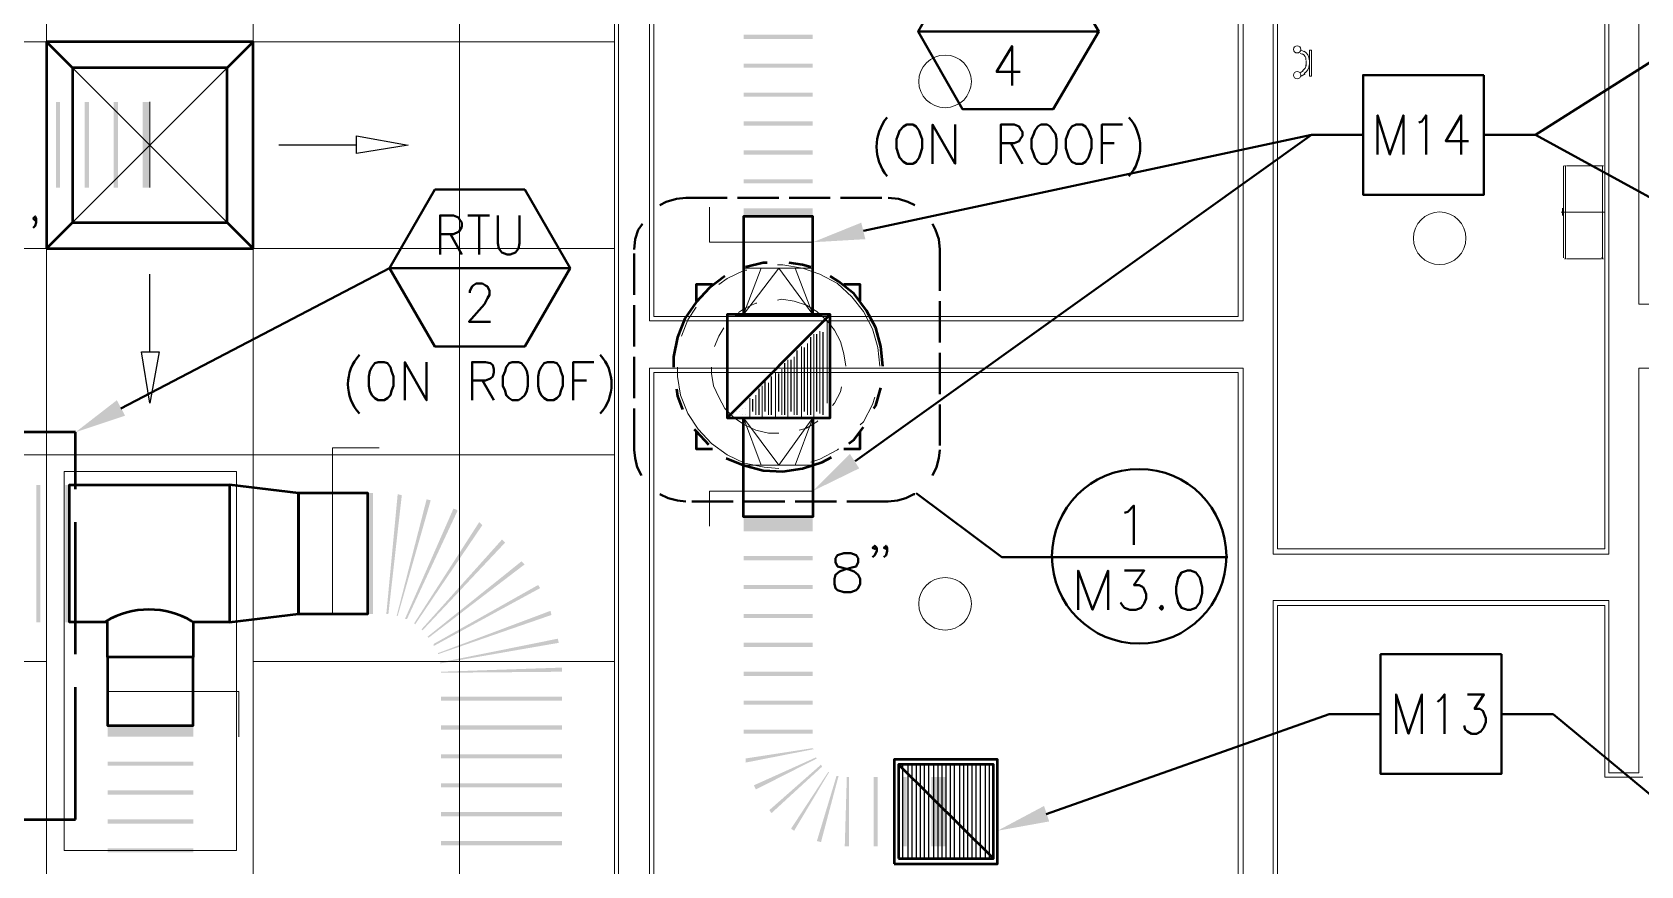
# Model space of a CAD drawing. Header units: inches. Extents: x 5 to 516, y -193 to 129.
# Drawn here: x 399.59 to 415.17, y -119.93 to -111.85 of the extents above; entities that cross this region are included whole.
import ezdxf

# ---------------------------------------------------------------- set-up
doc = ezdxf.new("R2010")
doc.units = ezdxf.units.IN
doc.header["$MEASUREMENT"] = 0
doc.linetypes.add('PDF_IMPORT', pattern=[1, 0.8, -0.2])
doc.layers.add('PDF10_Geometry', color=7, linetype='Continuous')
doc.layers.add('PDF10_Solid Fills', color=7, linetype='Continuous')

msp = doc.modelspace()

# ---------------------------------------------------------------- hatches: boundary and pattern name
at = {"layer": 'PDF10_Solid Fills', "transparency": 33554559}
for points in [[(406.4776015, -111.9180346), (407.1475743, -111.9180346), (407.1475743, -111.8780362), (406.4776015, -111.8780362)], [(406.4776015, -112.1980232), (407.1475743, -112.1980232), (407.1475743, -112.1580248), (406.4776015, -112.1580248)], [(406.4776015, -112.4780118), (407.1475743, -112.4780118), (407.1475743, -112.4380135), (406.4776015, -112.4380135)], [(399.817872, -112.5280132), (399.817872, -113.3579795), (399.8578704, -113.3579795), (399.8578704, -112.5280132)], [(400.0978606, -112.5280132), (400.0978606, -113.3579795), (400.137859, -113.3579795), (400.137859, -112.5280132)], [(400.3778493, -112.5280132), (400.3778493, -113.3579795), (400.4178476, -113.3579795), (400.4178476, -112.5280132)], [(400.6578379, -112.5280132), (400.6578379, -113.3579795), (400.727835, -113.3579795), (400.727835, -112.5280132)], [(406.4776015, -112.7580005), (407.1475743, -112.7580005), (407.1475743, -112.7180021), (406.4776015, -112.7180021)], [(406.4776015, -113.0379891), (407.1475743, -113.0379891), (407.1475743, -112.9979907), (406.4776015, -112.9979907)], [(406.4776015, -113.3179777), (407.1475743, -113.3179777), (407.1475743, -113.2779793), (406.4776015, -113.2779793)], [(406.4776015, -113.6379715), (407.1475743, -113.6379715), (407.1475743, -113.5579748), (406.4776015, -113.5579748)], [(399.6278763, -116.2378659), (399.6278763, -117.5678119), (399.6678747, -117.5678119), (399.6678747, -116.2378659)], [(399.907865, -116.2378659), (399.907865, -117.5678119), (399.9478633, -117.5678119), (399.9478633, -116.2378659)], [(402.8377494, -116.3178627), (402.8377494, -117.4878152), (402.8877473, -117.4878152), (402.8877473, -116.3178627)], [(403.1277342, -116.3278589), (403.0177387, -117.4878118), (403.0377378, -117.4878118), (403.1677326, -116.3378585)], [(403.4077228, -116.3778534), (403.1177346, -117.5078076), (403.1277342, -117.5078076), (403.4477212, -116.387853)], [(403.6677123, -116.4678532), (403.1977313, -117.5378097), (403.2177305, -117.5378097), (403.7077106, -116.4878524), (403.697711, -116.4778528)], [(403.9177055, -116.5978513), (403.2877311, -117.5778115), (403.2977307, -117.5878111), (403.9477043, -116.6278501)], [(406.4776015, -116.6878443), (407.1475743, -116.6878443), (407.1475743, -116.5478499), (406.4776015, -116.5478499)], [(404.1376966, -116.767841), (403.3577282, -117.6378057), (403.3677278, -117.6478053), (404.1676953, -116.7978398)], [(404.3276855, -116.9778291), (403.4177224, -117.7077994), (403.427722, -117.717799), (404.3576842, -117.0078279)], [(406.4776015, -116.9678329), (407.1475743, -116.9678329), (407.1475743, -116.9278345), (406.4776015, -116.9278345)], [(404.487679, -117.2078231), (403.47772, -117.7778), (403.47772, -117.7977992), (404.5076781, -117.2378219)], [(406.4776015, -117.2478215), (407.1475743, -117.2478215), (407.1475743, -117.2078231), (406.4776015, -117.2078231)], [(404.6076741, -117.4578096), (403.5177184, -117.8677929), (403.5177184, -117.8777925), (404.6176737, -117.497808)], [(406.4776015, -117.5278101), (407.1475743, -117.5278101), (407.1475743, -117.4878118), (406.4776015, -117.4878118)], [(404.6776746, -117.727802), (403.5377209, -117.9577927), (403.5377209, -117.9677923), (404.6876742, -117.7678004)], [(406.4776015, -117.8077988), (407.1475743, -117.8077988), (407.1475743, -117.7678004), (406.4776015, -117.7678004)], [(404.717673, -118.0077906), (403.5477205, -118.047789), (403.5477205, -118.0577886), (404.717673, -118.047789)], [(406.4776015, -118.0877874), (407.1475743, -118.0877874), (407.1475743, -118.047789), (406.4776015, -118.047789)], [(404.717673, -118.2877793), (403.5477205, -118.2877793), (403.5477205, -118.3277776), (404.717673, -118.3277776)], [(406.4776015, -118.367776), (407.1475743, -118.367776), (407.1475743, -118.3277776), (406.4776015, -118.3277776)], [(400.3178517, -118.6777668), (401.147818, -118.6777668), (401.147818, -118.5677713), (400.3178517, -118.5677713)], [(404.717673, -118.5677679), (403.5477205, -118.5677679), (403.5477205, -118.6077663), (404.717673, -118.6077663)], [(406.4776015, -118.6477647), (407.1475743, -118.6477647), (407.1475743, -118.6077663), (406.4776015, -118.6077663)], [(404.717673, -118.8477565), (403.5477205, -118.8477565), (403.5477205, -118.8877549), (404.717673, -118.8877549)], [(406.4976007, -118.9277533), (407.1575739, -118.7977586), (407.1475743, -118.787759), (406.4976007, -118.8877549)], [(400.3178517, -118.9577555), (401.147818, -118.9577555), (401.147818, -118.9177571), (400.3178517, -118.9177571)], [(406.5975967, -119.1877427), (407.1875727, -118.8877549), (407.1775731, -118.8777553), (406.5775975, -119.1477443)], [(406.7475872, -119.41773), (407.2375673, -118.9677483), (407.2275677, -118.9477491), (406.727588, -119.3877312)], [(406.9675782, -119.5877265), (407.3075644, -119.0177496), (407.2975648, -119.0177496), (406.9375795, -119.5677273)], [(404.717673, -119.1277452), (403.5477205, -119.1277452), (403.5477205, -119.1677435), (404.717673, -119.1677435)], [(407.2275677, -119.6977186), (407.3975608, -119.0577446), (407.3775616, -119.0577446), (407.1875693, -119.687719)], [(407.4975601, -119.737717), (407.4975601, -119.0677442), (407.4775609, -119.0677442), (407.4575617, -119.737717)], [(407.7775487, -119.737717), (407.7775487, -119.0677442), (407.7375504, -119.0677442), (407.7375504, -119.737717)], [(408.0575374, -119.737717), (408.0575374, -119.0677442), (408.017539, -119.0677442), (408.017539, -119.737717)], [(408.4375219, -119.737717), (408.4375219, -119.0677442), (408.2975276, -119.0677442), (408.2975276, -119.737717)], [(400.3178517, -119.2377441), (401.147818, -119.2377441), (401.147818, -119.1977457), (400.3178517, -119.1977457)], [(400.3178517, -119.5177327), (401.147818, -119.5177327), (401.147818, -119.4777343), (400.3178517, -119.4777343)], [(404.717673, -119.4077338), (403.5477205, -119.4077338), (403.5477205, -119.4477322), (404.717673, -119.4477322)], [(400.3178517, -119.7977213), (401.147818, -119.7977213), (401.147818, -119.757723), (400.3178517, -119.757723)], [(404.717673, -119.6877224), (403.5477205, -119.6877224), (403.5477205, -119.7277208), (404.717673, -119.7277208)]]:
    msp.add_hatch(color=256, dxfattribs=at).paths.add_polyline_path(points)

# ---------------------------------------------------------------- linework, layer by layer
at = {"layer": 'PDF10_Geometry', "color": 251, "lineweight": 13, "true_color": 0x4d4d4d}
for points in [[(399.7278723, -131.0272619), (399.7278723, -106.0682755)], [(401.727791, -131.0272619), (401.727791, -106.0682755)], [(403.7277098, -131.0272619), (403.7277098, -106.0682755)], [(386.5184053, -111.9480367), (405.2276455, -111.9480367)], [(386.5184053, -113.9479555), (405.2276455, -113.9479555)], [(386.5184053, -115.9478743), (405.2276455, -115.9478743)], [(393.7281159, -117.9477931), (399.7278723, -117.9477931)], [(401.727791, -117.9477931), (405.2276489, -117.9477931)]]:
    msp.add_lwpolyline(points, dxfattribs=at)
at = {"layer": 'PDF10_Geometry', "lineweight": 13}
for points in [[(405.2276489, -124.0275462), (405.2276489, -106.0682755)], [(422.6869399, -106.0682755), (411.6473882, -106.0682755), (411.6473882, -106.3982621), (411.2674036, -106.3982621), (411.2674036, -106.0682755), (405.6076335, -106.0682755), (405.6076335, -114.6079287), (411.2674036, -114.6079287), (411.2674036, -109.4081399), (411.6473882, -109.4081399), (411.6473882, -110.488096), (411.9773748, -110.488096), (411.9773748, -110.858081), (411.6473882, -110.858081), (411.6473882, -116.8578373), (414.8172595, -116.8578373), (414.8172595, -110.858081), (414.4772733, -110.858081), (414.4772733, -110.488096), (415.1872444, -110.488096)], [(411.8673793, -112.0580289), (411.897378, -112.0680285)], [(411.8773822, -112.0280335), (411.9173806, -112.0480327)], [(411.9273768, -112.178024), (411.9273768, -112.128026)], [(411.9773782, -112.0280335), (411.9773782, -112.2780233)], [(411.8673793, -112.2480246), (411.897378, -112.2280254)], [(411.8773822, -112.2780199), (411.9173806, -112.2580208)], [(414.4172791, -113.147988), (414.4172791, -114.0379519)], [(414.4272753, -113.147988), (414.4272753, -113.147988)], [(414.4272753, -114.0479515), (414.4372749, -114.0479515), (414.4372749, -113.147988), (414.4272753, -113.147988)], [(414.4372783, -113.147988), (414.4372783, -113.147988)], [(414.4372783, -113.147988), (414.4372783, -113.147988)], [(414.4472745, -113.147988), (414.4472745, -113.147988)], [(414.7872607, -113.147988), (414.4472745, -113.147988)], [(414.7872607, -113.147988), (414.7872607, -113.147988)], [(414.7872607, -113.147988), (414.7872607, -113.147988)], [(414.7972637, -114.0479515), (414.7972637, -113.147988), (414.7872641, -113.147988)], [(414.8072599, -113.147988), (414.7972603, -113.147988)], [(414.8072599, -113.147988), (414.8072599, -113.147988)], [(414.8172628, -114.0379553), (414.8172628, -113.1479914)], [(407.1475709, -113.887958), (406.1476115, -113.887958), (406.1476115, -113.5479718)], [(414.4072761, -113.567971), (414.4072761, -113.5579714)], [(414.4072761, -113.567971), (414.4072761, -113.6179689), (414.4072761, -113.567971)], [(414.4172791, -113.5579748), (414.4172791, -113.5579748)], [(414.4172791, -113.567971), (414.4172791, -113.567971)], [(414.8172628, -113.5979731), (414.3972799, -113.5979731)], [(414.4072761, -113.6179655), (414.4072761, -113.6179655)], [(414.4072761, -113.6179655), (414.4072761, -113.6179655)], [(414.4072761, -113.6179655), (414.4072761, -113.6279651)], [(414.4172791, -113.6279685), (414.4172791, -113.6279685)], [(414.4172791, -113.6279685), (414.4172791, -113.6279685)], [(414.4272753, -114.0379553), (414.4272753, -114.0379553)], [(414.4372783, -114.0379553), (414.4372783, -114.0379553)], [(414.7972637, -114.0379553), (414.7872641, -114.0379553)], [(414.8072599, -114.0379553), (414.8072599, -114.0379553)], [(406.5075969, -114.1579504), (406.4875977, -114.1579504), (406.3176046, -114.2379471), (406.2376079, -114.2979447)], [(406.6475912, -114.1379444), (406.4775981, -114.5879261), (406.8175843, -114.1379444), (407.1475709, -114.5879261), (406.9775778, -114.1379444)], [(407.1475709, -114.1379444), (406.4775981, -114.1379444)], [(407.7975479, -115.0879092), (407.7775487, -114.9079165), (407.7275508, -114.7279238), (407.6375544, -114.5579307), (407.5275589, -114.4179364), (407.3875646, -114.2879417), (407.2175715, -114.1979454), (407.0475784, -114.1379478), (406.8575861, -114.107949), (406.8075881, -114.107949)], [(414.4372783, -114.0479515), (414.4372783, -114.0479515)], [(414.4472745, -114.0479515), (414.4472745, -114.0479515)], [(414.7872607, -114.0479515), (414.4472745, -114.0479515)], [(414.7872607, -114.0479515), (414.7872607, -114.0479515)], [(414.7872607, -114.0479515), (414.7872607, -114.0479515)], [(414.8072599, -114.0479515), (414.7972603, -114.0479515)], [(406.6075929, -114.4779374), (406.5975933, -114.4779374), (406.4875977, -114.5279354), (406.4276002, -114.5679337)], [(407.4675579, -115.0879092), (407.4475588, -114.9679141), (407.41756, -114.847919), (407.3575624, -114.7379234), (407.2875653, -114.6479271), (407.1875693, -114.5579307), (407.0875734, -114.4979332), (406.9675782, -114.4579348), (406.8475831, -114.4379356), (406.8075847, -114.4479352)], [(406.0176202, -114.5179358), (405.9376235, -114.6379309), (405.8776259, -114.7979244)], [(406.2876059, -114.7179276), (406.2376079, -114.7979244), (406.1976095, -114.8979203)], [(405.8376275, -115.0979054), (405.8376275, -115.1879018), (405.8676263, -115.3678945), (405.9376235, -115.5478872), (406.0376194, -115.6978811), (406.1676141, -115.8378754), (406.317608, -115.9478709), (406.4876011, -116.0278677), (406.6775934, -116.067866), (406.8175877, -116.0778656)], [(406.1676107, -115.0979054), (406.1676107, -115.157903), (406.1876099, -115.2778981), (406.2376079, -115.3878937), (406.2976055, -115.4978892), (406.3876018, -115.5878855), (406.4875977, -115.6578827), (406.5975933, -115.7078807), (406.7175884, -115.7378794), (406.8175843, -115.7378794)], [(415.1872444, -119.0677476), (414.8172595, -119.0677476), (414.8172595, -117.407815), (411.6473882, -117.407815), (411.6473882, -120.3076972), (411.2674036, -120.3076972), (411.2674036, -115.1479068), (405.6076335, -115.1479068), (405.6076335, -123.6575612), (411.2674036, -123.6575612), (411.2674036, -123.3275746), (411.6473882, -123.3275746), (411.6473882, -123.6575612), (422.6869399, -123.6575612)], [(407.3375666, -115.4678938), (407.3575658, -115.4478946), (407.4175634, -115.3378991), (407.427563, -115.2879011)], [(407.6075523, -115.6578827), (407.637551, -115.6278839), (407.7275474, -115.4578908), (407.7475466, -115.3878937)], [(406.407601, -115.5278914), (406.407601, -115.5278914)], [(406.407601, -115.5878889), (406.407601, -115.5878889)], [(406.4675986, -115.4978892), (406.4675986, -115.4978892)], [(406.4675986, -115.5578935), (406.4675986, -115.5578935)], [(406.6475912, -116.0478702), (406.4775981, -115.5878889), (406.8175843, -116.0478702), (407.1475709, -115.5878889), (406.9775778, -116.0478702)], [(407.0175796, -115.707884), (407.0875768, -115.6878849), (407.1875727, -115.6278873), (407.1975723, -115.6178877)], [(402.4977632, -117.4878118), (402.4977632, -115.8778771), (402.9477449, -115.8778771)], [(407.1275718, -116.0178681), (407.2175681, -115.9878693), (407.3875612, -115.8978729), (407.3975608, -115.8878733)], [(407.1475709, -116.0478702), (406.4775981, -116.0478702)], [(407.1475709, -116.2978567), (406.1476115, -116.2978567), (406.1476115, -116.6378429)], [(400.3178517, -118.2377847), (401.5878001, -118.2377847), (401.5878001, -118.6777668)]]:
    msp.add_lwpolyline(points, dxfattribs=at)
at = {"layer": 'PDF10_Geometry', "lineweight": 0}
for points in [[(422.7269382, -123.9875478), (405.2676473, -123.9875478), (405.2676473, -106.0282772)], [(405.5676351, -106.0282772), (405.5676351, -114.6479271), (411.3174016, -114.6479271), (411.3174016, -109.4081399), (411.6073898, -109.4081399), (411.6073898, -110.5280944), (412.1373683, -110.5280944), (412.1373683, -110.8180826), (411.6073898, -110.8180826), (411.6073898, -116.9078353), (414.8572578, -116.9078353), (414.8572578, -110.8180826), (414.4772733, -110.8180826), (414.4772733, -110.5280944), (415.1472461, -110.5280944), (415.1472461, -114.4879336), (418.3971141, -114.4879336)], [(400.7278317, -112.5280132), (400.7278317, -113.3579795)], [(418.3971141, -115.1079084), (415.1472461, -115.1079084), (415.1472461, -119.0277492), (414.8572578, -119.0277492), (414.8572578, -117.357817), (411.6073898, -117.357817), (411.6073898, -120.3076972), (411.3174016, -120.3076972), (411.3174016, -115.1079084), (405.5676351, -115.1079084), (405.5676351, -123.6975596), (411.3174016, -123.6975596), (411.3174016, -123.3275746), (411.6073898, -123.3275746), (411.6073898, -123.6975596), (422.7269382, -123.6975596)], [(399.9478633, -116.2378659), (399.9478633, -117.5678119)], [(400.3178517, -118.5677679), (401.147818, -118.5677679)]]:
    msp.add_lwpolyline(points, dxfattribs=at)
at = {"layer": 'PDF10_Geometry', "lineweight": 40}
for points in [[(408.1675295, -111.8480408), (409.9174584, -111.8480408), (409.4774763, -111.0880717), (408.5975121, -111.0880717), (408.1675295, -111.8480408), (408.5975121, -112.5980103), (409.4774763, -112.5980103), (409.9174584, -111.8480408)], [(416.2572044, -111.5080546), (414.1472901, -112.8480002), (413.6473104, -112.8480002)], [(409.077496, -112.3680197), (409.077496, -111.9880351), (408.927502, -112.238025), (409.1574927, -112.238025)], [(408.3075238, -113.1279888), (408.3075238, -112.7480043), (408.5275149, -113.1279888), (408.5275149, -112.7480043)], [(408.967497, -113.1279888), (408.967497, -112.7480043), (409.0974917, -112.7480043), (409.1474897, -112.7680034), (409.1574893, -112.7880026), (409.1774885, -112.8180014), (409.1774885, -112.8579998), (409.1574893, -112.8879986), (409.1474897, -112.9079978), (409.0974917, -112.9279969), (408.967497, -112.9279969)], [(409.9474572, -113.1279888), (409.9474572, -112.7480043), (410.1474491, -112.7480043)], [(412.6173522, -113.0379891), (412.6173522, -112.6580045), (412.7373473, -113.0379891), (412.867342, -112.6580045), (412.867342, -113.0379891)], [(413.0173359, -112.7280051), (413.0473347, -112.7180055), (413.0873331, -112.6580079), (413.0873331, -113.0379925)], [(413.4273159, -113.0379891), (413.4273159, -112.6580045), (413.277322, -112.9079944), (413.4973131, -112.9079944)], [(407.5575577, -116.0078719), (411.9773782, -112.8480002), (412.4773579, -112.8480002)], [(407.6375544, -113.777959), (411.9773782, -112.8479968), (412.4773579, -112.8479968)], [(409.067493, -112.9279969), (409.1774885, -113.1279888)], [(409.9474572, -112.9279969), (410.0674524, -112.9279969)], [(416.2472014, -113.9979569), (414.1472867, -112.8480036), (413.647307, -112.8480036)], [(400.447843, -115.4978892), (403.0477374, -114.1379444), (404.7976664, -114.1379444), (404.3576842, -113.3779753), (403.4877196, -113.3779753), (403.0477374, -114.1379444), (403.4877196, -114.8979136), (404.3576842, -114.8979136), (404.7976664, -114.1379444)], [(405.9176243, -113.457972), (405.8276279, -113.4679716), (405.727632, -113.4979704), (405.6676344, -113.5279692)], [(408.1375341, -113.5279726), (408.067537, -113.4979738), (407.9775406, -113.467975), (407.8775447, -113.4579754)], [(399.6278763, -113.6579639), (399.6178767, -113.6779631), (399.5978775, -113.6579639), (399.6178767, -113.6379647), (399.6278763, -113.6579639), (399.6278763, -113.6979623), (399.6178767, -113.7279611), (399.5978775, -113.7479603)], [(403.5377209, -114.0079531), (403.5377209, -113.6279685), (403.6677157, -113.6279685), (403.7177136, -113.6479677), (403.7277132, -113.6679669), (403.7477124, -113.6979657), (403.7477124, -113.7379641), (403.7277132, -113.7779624), (403.7177136, -113.787962), (403.6677157, -113.8079612), (403.5377209, -113.8079612)], [(403.8077066, -113.6279685), (404.017698, -113.6279685)], [(403.9177055, -113.6279685), (403.9177055, -114.0079531)], [(404.0976982, -113.6279685), (404.0976982, -113.8979576), (404.1076978, -113.9479555), (404.1376966, -113.9879539), (404.1876945, -114.0079531), (404.2176933, -114.0079531), (404.2676913, -113.9879539), (404.2976901, -113.9479555), (404.3076897, -113.8979576), (404.3076897, -113.6279685)], [(405.4976413, -113.7079653), (405.457643, -113.7679628), (405.4276442, -113.8579592), (405.4176446, -113.9579551)], [(408.3775244, -113.9579585), (408.3675248, -113.8579626), (408.337526, -113.7679662), (408.3075272, -113.7079687)], [(403.6377169, -113.8079612), (403.7477124, -114.0079531)], [(403.8277058, -114.3779347), (403.8277058, -114.3579355), (403.847705, -114.3179371), (403.8577045, -114.3079375), (403.8877033, -114.2879383), (403.9477009, -114.2879383), (403.9776997, -114.3079375), (403.9976989, -114.3179371), (404.017698, -114.3579355), (404.017698, -114.3979339), (403.9976989, -114.4279326), (403.9677001, -114.4879302), (403.8177062, -114.6579233), (404.0276976, -114.6579233)], [(403.1977347, -115.4178924), (403.1977347, -115.0479075), (403.4077262, -115.4178924), (403.4077262, -115.0479075)], [(403.847705, -115.4178924), (403.847705, -115.0479075), (403.9776997, -115.0479075), (404.0276976, -115.0579071), (404.0476968, -115.0779062), (404.0576964, -115.1179046), (404.0576964, -115.1479034), (404.0476968, -115.1879018), (404.0276976, -115.207901), (403.9776997, -115.2279002), (403.847705, -115.2279002)], [(404.8276652, -115.4178924), (404.8276652, -115.0479075), (405.027657, -115.0479075)], [(403.9477009, -115.2279035), (404.0576964, -115.4178958)], [(404.8276652, -115.2279035), (404.9576599, -115.2279035)], [(405.4176446, -115.8978729), (405.4276442, -115.9778697), (405.4476434, -116.067866), (405.4876417, -116.1478628)], [(408.3075238, -116.1478662), (408.3475222, -116.0678694), (408.3675214, -115.9778731), (408.377521, -115.8978763)], [(405.667631, -116.3278589), (405.7476278, -116.3678572), (405.8376241, -116.3878564), (405.9176209, -116.397856)], [(407.8775447, -116.3978594), (407.967541, -116.3878598), (408.0475378, -116.3678606), (408.1275345, -116.3278623), (408.1375341, -116.3278623)], [(411.1674111, -116.9378307), (409.4774797, -116.9378307), (408.9775, -116.9378307), (408.1475337, -116.3178559)], [(410.1674483, -116.5078516), (410.1974471, -116.497852), (410.2574446, -116.4378544), (410.2574446, -116.817839)], [(407.7675458, -116.8478378), (407.7475466, -116.8578373), (407.7275474, -116.8478378), (407.7475466, -116.8278386), (407.7675458, -116.8478378), (407.7675458, -116.8778365), (407.7475466, -116.9178349), (407.7275474, -116.9378341)], [(407.8675417, -116.8478378), (407.8575421, -116.8578373), (407.8375429, -116.8478378), (407.8575421, -116.8278386), (407.8675417, -116.8478378), (407.8675417, -116.8778365), (407.8575421, -116.9178349), (407.8375429, -116.9378341)], [(409.71747, -117.4478134), (409.71747, -117.0678288), (409.8574643, -117.4478134), (410.0074582, -117.0678288), (410.0074582, -117.4478134)], [(410.1674483, -117.0678288), (410.3574406, -117.0678288), (410.2574446, -117.2078231), (410.3074426, -117.2078231), (410.347441, -117.2278223), (410.3574406, -117.2478215), (410.3774398, -117.2978195), (410.3774398, -117.3378179), (410.3574406, -117.3878158), (410.3274418, -117.4278142), (410.2774438, -117.4478134), (410.2174463, -117.4478134), (410.1674483, -117.4278142), (410.1474491, -117.407815), (410.1274499, -117.3778162)], [(412.7973449, -118.6477647), (412.7973449, -118.2677801), (412.91734, -118.6477647), (413.0473347, -118.2677801), (413.0473347, -118.6477647)], [(413.1973286, -118.3377739), (413.2273274, -118.3177747), (413.2673258, -118.2677767), (413.2673258, -118.6477613)], [(413.4873135, -118.2677801), (413.647307, -118.2677801), (413.5573106, -118.4077744), (413.6073086, -118.4077744), (413.6373074, -118.4277736), (413.647307, -118.4477728), (413.6673062, -118.4977707), (413.6673062, -118.5377691), (413.647307, -118.5877671), (413.6173082, -118.6277655), (413.5773098, -118.6477647), (413.5273118, -118.6477647), (413.4873135, -118.6277655), (413.4673143, -118.6077663), (413.4573147, -118.5677679)], [(409.4074792, -119.427733), (412.1473679, -118.4577724), (412.6473476, -118.4577724)], [(416.4071949, -120.1877021), (414.3172798, -118.4577724), (413.8173001, -118.4577724)]]:
    msp.add_lwpolyline(points, dxfattribs=at)
at = {"layer": 'PDF10_Geometry', "lineweight": 50}
for points in [[(399.7278723, -113.9479555), (401.727791, -113.9479555), (401.727791, -111.9480367), (399.7278723, -111.9480367)], [(399.9778655, -113.6979623), (401.4778046, -113.6979623), (401.4778046, -112.1980232), (399.9778655, -112.1980232)], [(407.3175674, -114.5879295), (406.317608, -115.5878889), (407.3175674, -115.5878889), (407.3175674, -114.5879295), (406.317608, -114.5879295), (406.317608, -115.5878889), (407.3175674, -115.5878889), (407.3175674, -114.5879295), (406.317608, -114.5879295), (406.317608, -115.5878889)], [(401.4978038, -116.2378659), (401.4978038, -117.5678119), (401.147818, -117.5678119), (401.147818, -117.9077981), (400.3178517, -117.9077981), (400.3178517, -117.5678119), (399.9478667, -117.5678119), (399.9478667, -116.2378659)], [(401.4978038, -117.5678085), (402.1677766, -117.4878118), (402.1677766, -116.3178593), (401.4978038, -116.2378625)], [(402.1677732, -117.4878118), (402.837746, -117.4878118), (402.837746, -116.3178593), (402.1677732, -116.3178593)], [(400.3178517, -117.9077947), (400.3178517, -118.5677679), (401.147818, -118.5677679), (401.147818, -117.9077947)], [(407.9375422, -119.9077135), (408.9375016, -119.9077135), (408.9375016, -118.8977545), (407.9375422, -118.8977545)], [(407.9775406, -119.8577189), (408.8975033, -119.8577189), (408.8975033, -118.9477559), (407.9775406, -118.9477559)]]:
    msp.add_lwpolyline(points, close=True, dxfattribs=at)
for points in [[(399.9778655, -112.1980232), (399.7278757, -111.9480334)], [(401.4778046, -112.1980232), (401.7277944, -111.9480334)], [(399.9778655, -113.6979623), (399.7278757, -113.9479521)], [(401.4778046, -113.6979623), (401.7277944, -113.9479521)], [(407.1475709, -114.1379444), (407.1475709, -113.6379647), (406.4775981, -113.6379647), (406.4775981, -114.1379444)], [(406.4776015, -114.1379444), (406.4776015, -114.5879261)], [(406.7075888, -114.0879498), (406.6675904, -114.0879498), (406.4975973, -114.1279482)], [(407.1275718, -114.1279482), (407.047575, -114.107949), (406.9175803, -114.0879498)], [(407.1475709, -114.5879295), (407.1475709, -114.1379478)], [(406.2976088, -114.2179412), (406.1476149, -114.3279367), (406.0176202, -114.467931), (405.9076247, -114.6279245), (405.8376275, -114.8079172), (405.7976292, -114.9979095), (405.7976292, -115.0979054)], [(406.1776137, -114.2979379), (406.0176202, -114.2979379), (406.0176202, -114.4579314)], [(407.8275433, -115.0879092), (407.8075441, -114.8979169), (407.7575462, -114.7179243), (407.6675498, -114.5479312), (407.5475547, -114.3879377), (407.3975608, -114.2679425), (407.317564, -114.2179446)], [(407.6075523, -114.4579314), (407.6075523, -114.2979379), (407.4475588, -114.2979379)], [(406.3976048, -114.5879295), (407.2275711, -114.5879295)], [(405.8276245, -115.3079003), (405.8376241, -115.3778974), (405.8876221, -115.5078922)], [(407.7375504, -115.4978892), (407.7575496, -115.4678904), (407.8075475, -115.2978973)], [(406.3976048, -115.5878889), (407.2275711, -115.5878889)], [(407.1475709, -115.5878889), (407.1475709, -116.0478702), (407.1475709, -116.5478499), (406.4775981, -116.5478499), (406.4775981, -116.0478702)], [(406.4776015, -116.0478702), (406.4776015, -115.5878889)], [(405.997621, -115.6978811), (406.0176202, -115.7178803), (406.1376153, -115.847875)], [(406.0176202, -115.7278832), (406.0176202, -115.8878767), (406.1776137, -115.8878767)], [(407.4475588, -115.8878767), (407.6075523, -115.8878767), (407.6075523, -115.7278832)], [(407.4975601, -115.8378822), (407.5475581, -115.7978838), (407.6375544, -115.6778887)], [(406.3076051, -115.9778697), (406.4775981, -116.0478668), (406.6675904, -116.0978648), (406.8575827, -116.1078644), (407.047575, -116.0778656), (407.2375673, -116.0178681), (407.3275636, -115.9678701)], [(407.9775406, -118.9477525), (408.8975033, -119.8577155)]]:
    msp.add_lwpolyline(points, dxfattribs=at)
at = {"layer": 'PDF10_Geometry', "lineweight": 13}
msp.add_lwpolyline([(411.957379, -112.2780199), (411.957379, -112.0280301), (411.9773782, -112.0280301), (411.9773782, -112.2780199)], close=True, dxfattribs=at)
at = {"layer": 'PDF10_Geometry', "color": 253, "lineweight": 25, "true_color": 0xb3b3b3}
for points in [[(401.4778046, -112.1980232), (399.9778655, -113.6979623)], [(399.9778655, -112.1980232), (401.4778046, -113.6979623)], [(402.7277504, -112.9479961), (401.9777809, -112.9479961)], [(400.7278317, -114.9479149), (400.7278317, -114.1979454)], [(406.4976007, -115.4378984), (406.4976007, -115.4378984)], [(406.3776056, -115.5578935), (406.3776056, -115.5578935)], [(406.4376032, -115.5278914), (406.4376032, -115.5278914)], [(406.4376032, -115.5878889), (406.4376032, -115.5878889)], [(406.4976007, -115.4978892), (406.4976007, -115.4978892)], [(406.4976007, -115.5578935), (406.4976007, -115.5578935)], [(408.017539, -118.9477525), (408.017539, -119.8577155)], [(408.0675336, -118.9477525), (408.0675336, -119.8577155)], [(408.107532, -118.9477525), (408.107532, -119.8577155)], [(408.1475303, -118.9477525), (408.1475303, -119.8577155)], [(408.1875287, -118.9477525), (408.1875287, -119.8577155)], [(408.2275271, -118.9477525), (408.2275271, -119.8577155)], [(408.2675255, -118.9477525), (408.2675255, -119.8577155)], [(408.3175268, -118.9477525), (408.3175268, -119.8577155)], [(408.3575252, -118.9477525), (408.3575252, -119.8577155)], [(408.3975236, -118.9477525), (408.3975236, -119.8577155)], [(408.4375219, -118.9477525), (408.4375219, -119.8577155)], [(408.4775203, -118.9477525), (408.4775203, -119.8577155)], [(408.5175187, -118.9477525), (408.5175187, -119.8577155)], [(408.5675133, -118.9477525), (408.5675133, -119.8577155)], [(408.6075116, -118.9477525), (408.6075116, -119.8577155)], [(408.64751, -118.9477525), (408.64751, -119.8577155)], [(408.6875084, -118.9477525), (408.6875084, -119.8577155)], [(408.7275068, -118.9477525), (408.7275068, -119.8577155)], [(408.7675051, -118.9477525), (408.7675051, -119.8577155)], [(408.8175065, -118.9477525), (408.8175065, -119.8577155)], [(408.8575049, -118.9477525), (408.8575049, -119.8577155)]]:
    msp.add_lwpolyline(points, dxfattribs=at)
at = {"layer": 'PDF10_Geometry', "lineweight": 40}
for points in [[(413.647307, -112.2680237), (412.4773545, -112.2680237), (412.4773545, -113.4279766), (413.647307, -113.4279766)], [(408.0575374, -112.7480043), (408.0275386, -112.7680034), (407.9875402, -112.8080018), (407.9775406, -112.8380006), (407.9575414, -112.8879986), (407.9575414, -112.9779949), (407.9775406, -113.0379925), (407.9875402, -113.0679913), (408.0275386, -113.1079896), (408.0575374, -113.1279888), (408.1175349, -113.1279888), (408.1475337, -113.1079896), (408.1775325, -113.0679913), (408.1875321, -113.0379925), (408.2075313, -112.9779949), (408.2075313, -112.8879986), (408.1875321, -112.8380006), (408.1775325, -112.8080018), (408.1475337, -112.7680034), (408.1175349, -112.7480043)], [(409.3574846, -112.7480043), (409.3274858, -112.7680034), (409.297487, -112.8080018), (409.2874874, -112.8380006), (409.2674882, -112.8879986), (409.2674882, -112.9779949), (409.2874874, -113.0379925), (409.297487, -113.0679913), (409.3274858, -113.1079896), (409.3574846, -113.1279888), (409.4174821, -113.1279888), (409.4474809, -113.1079896), (409.4774797, -113.0679913), (409.4974789, -113.0379925), (409.5074785, -112.9779949), (409.5074785, -112.8879986), (409.4974789, -112.8380006), (409.4774797, -112.8080018), (409.4474809, -112.7680034), (409.4174821, -112.7480043)], [(409.6974708, -112.7480043), (409.6574724, -112.7680034), (409.6274736, -112.8080018), (409.617474, -112.8380006), (409.5974748, -112.8879986), (409.5974748, -112.9779949), (409.617474, -113.0379925), (409.6274736, -113.0679913), (409.6574724, -113.1079896), (409.6974708, -113.1279888), (409.7574683, -113.1279888), (409.7874671, -113.1079896), (409.8174659, -113.0679913), (409.8274655, -113.0379925), (409.8474647, -112.9779949), (409.8474647, -112.8879986), (409.8274655, -112.8380006), (409.8174659, -112.8080018), (409.7874671, -112.7680034), (409.7574683, -112.7480043)], [(402.9377453, -115.0479109), (402.9077465, -115.0579104), (402.8777477, -115.0979088), (402.8577485, -115.1379072), (402.847749, -115.1879052), (402.847749, -115.2779015), (402.8577485, -115.3278995), (402.8777477, -115.3678979), (402.9077465, -115.3978966), (402.9377453, -115.4178958), (402.9977429, -115.4178958), (403.0277416, -115.3978966), (403.0577404, -115.3678979), (403.06774, -115.3278995), (403.0877392, -115.2779015), (403.0877392, -115.1879052), (403.06774, -115.1379072), (403.0577404, -115.0979088), (403.0277416, -115.0579104), (402.9977429, -115.0479109)], [(404.2376925, -115.0479109), (404.2076937, -115.0579104), (404.1776949, -115.0979088), (404.1676953, -115.1379072), (404.1476962, -115.1879052), (404.1476962, -115.2779015), (404.1676953, -115.3278995), (404.1776949, -115.3678979), (404.2076937, -115.3978966), (404.2376925, -115.4178958), (404.2976901, -115.4178958), (404.3276888, -115.3978966), (404.3576876, -115.3678979), (404.3776868, -115.3278995), (404.3876864, -115.2779015), (404.3876864, -115.1879052), (404.3776868, -115.1379072), (404.3576876, -115.0979088), (404.3276888, -115.0579104), (404.2976901, -115.0479109)], [(404.5776787, -115.0479109), (404.5476799, -115.0579104), (404.5176811, -115.0979088), (404.4976819, -115.1379072), (404.4876824, -115.1879052), (404.4876824, -115.2779015), (404.4976819, -115.3278995), (404.5176811, -115.3678979), (404.5476799, -115.3978966), (404.5776787, -115.4178958), (404.6376763, -115.4178958), (404.667675, -115.3978966), (404.6976738, -115.3678979), (404.7076734, -115.3278995), (404.7276726, -115.2779015), (404.7276726, -115.1879052), (404.7076734, -115.1379072), (404.6976738, -115.0979088), (404.667675, -115.0579104), (404.6376763, -115.0479109)], [(407.4475588, -116.8978323), (407.3875612, -116.9178315), (407.367562, -116.9478303), (407.367562, -116.9878287), (407.3875612, -117.0278271), (407.4275596, -117.0378266), (407.4975567, -117.0578258), (407.5475547, -117.077825), (407.5875531, -117.1078238), (407.6075523, -117.1478222), (407.6075523, -117.1978201), (407.5875531, -117.2378185), (407.5675539, -117.2578177), (407.5175559, -117.2778169), (407.4475588, -117.2778169), (407.3875612, -117.2578177), (407.367562, -117.2378185), (407.3575624, -117.1978201), (407.3575624, -117.1478222), (407.367562, -117.1078238), (407.4075604, -117.077825), (407.4575583, -117.0578258), (407.5275555, -117.0378266), (407.5675539, -117.0278271), (407.5875531, -116.9878287), (407.5875531, -116.9478303), (407.5675539, -116.9178315), (407.5175559, -116.8978323)], [(410.7774269, -117.0678288), (410.7174294, -117.087828), (410.6874306, -117.137826), (410.6674314, -117.2278223), (410.6674314, -117.2878199), (410.6874306, -117.3778162), (410.7174294, -117.4278142), (410.7774269, -117.4478134), (410.8074257, -117.4478134), (410.8574237, -117.4278142), (410.897422, -117.3778162), (410.9174212, -117.2878199), (410.9174212, -117.2278223), (410.897422, -117.137826), (410.8574237, -117.087828), (410.8074257, -117.0678288)], [(410.5274337, -117.407815), (410.5074345, -117.4278142), (410.5274337, -117.4478134), (410.5374333, -117.4278142)], [(413.8173035, -117.8777993), (412.647351, -117.8777993), (412.647351, -119.0377522), (413.8173035, -119.0377522)]]:
    msp.add_lwpolyline(points, close=True, dxfattribs=at)
at = {"layer": 'PDF10_Geometry', "color": 253, "lineweight": 25, "true_color": 0xb3b3b3}
for points in [[(402.7277504, -112.8579964), (403.2277301, -112.9479927), (402.7277504, -113.0279895)], [(400.8178314, -114.9479149), (400.727835, -115.4478946), (400.6478383, -114.9479149)]]:
    msp.add_lwpolyline(points, close=True, dxfattribs=at)
at = {"layer": 'PDF10_Geometry', "linetype": 'PDF_IMPORT', "lineweight": 40, "ltscale": 0.49998}
for points in [[(405.9176243, -113.457972), (407.8775447, -113.457972)], [(405.4176446, -115.8978729), (405.4176446, -113.9579551)], [(408.3775244, -113.9579585), (408.3775244, -115.8978763)], [(407.8775447, -116.3978594), (405.9176243, -116.3978594)]]:
    msp.add_lwpolyline(points, dxfattribs=at)
at = {"layer": 'PDF10_Geometry', "linetype": 'PDF_IMPORT', "lineweight": 13}
for points in [[(407.2875653, -114.6479271), (407.2875653, -115.5878889)], [(407.1575739, -114.7779184), (407.1575739, -115.5878889)], [(407.2175715, -114.747923), (407.2175715, -115.5578935)], [(407.0375788, -114.8979136), (407.0375788, -115.5878889)], [(407.0975764, -114.8679182), (407.0975764, -115.5578935)], [(406.8475831, -115.1179114), (406.8475831, -115.5578935)], [(406.9075807, -115.0279117), (406.9075807, -115.5878889)], [(406.9675782, -114.9979163), (406.9675782, -115.5578935)], [(406.6575942, -115.2779049), (406.6575942, -115.5878889)], [(406.7175918, -115.2479027), (406.7175918, -115.5578935)], [(406.7875856, -115.1479068), (406.7875856, -115.5878889)], [(406.5375991, -115.3979), (406.5375991, -115.5878889)], [(406.5975967, -115.3678979), (406.5975967, -115.5578935)]]:
    msp.add_lwpolyline(points, dxfattribs=at)
at = {"layer": 'PDF10_Geometry', "color": 253, "linetype": 'PDF_IMPORT', "lineweight": 25, "true_color": 0xb3b3b3}
for points in [[(407.1275718, -115.5578935), (407.1275718, -114.8079206)], [(407.1875693, -115.5278914), (407.1875693, -114.7779184)], [(407.2475669, -115.5578935), (407.2475669, -114.6879255)], [(406.9975804, -115.5578935), (406.9975804, -114.9379119)], [(407.0675742, -115.5278914), (407.0675742, -114.9079165)], [(406.8775853, -115.5578935), (406.8775853, -115.0579071)], [(406.9375829, -115.5278914), (406.9375829, -115.0279117)], [(406.6875896, -115.5278914), (406.6875896, -115.2179006)], [(406.7475872, -115.5578935), (406.7475872, -115.1879052)], [(406.8175877, -115.5278914), (406.8175877, -115.1579098)], [(406.5675945, -115.5278914), (406.5675945, -115.4078962)], [(406.6275921, -115.5578935), (406.6275921, -115.3079003)]]:
    msp.add_lwpolyline(points, dxfattribs=at)
at = {"layer": 'PDF10_Geometry', "linetype": 'PDF_IMPORT', "lineweight": 50, "ltscale": 1.599935}
msp.add_lwpolyline([(400.0078609, -119.4777343), (400.0078609, -115.7278798), (393.0681393, -115.7278832), (393.0681427, -119.4777309), (400.0078609, -119.4777343)], dxfattribs=at)
at = {"layer": 'PDF10_Geometry', "color": 251, "lineweight": 13, "true_color": 0x4d4d4d}
msp.add_lwpolyline([(399.8978688, -119.7777154), (401.5678009, -119.7777154), (401.5678009, -116.1078644), (399.8978688, -116.1078644)], close=True, dxfattribs=at)
at = {"layer": 'PDF10_Geometry', "lineweight": 13}
for centre in [(411.8390386, -112.0197717), (411.8390386, -112.2697717)]:
    msp.add_circle(centre, 0.0349985, dxfattribs=at)
at = {"layer": 'PDF10_Geometry', "color": 251, "lineweight": 13, "true_color": 0x4d4d4d}
for centre in [(408.4290296, -112.3297743), (413.2190352, -113.8497736), (408.4290296, -117.3897791)]:
    msp.add_circle(centre, 0.254993, dxfattribs=at)
at = {"layer": 'PDF10_Geometry', "lineweight": 40}
msp.add_circle((410.3090338, -116.9297749), 0.8449665, dxfattribs=at)
at = {"layer": 'PDF10_Geometry', "lineweight": 13}
for centre, radius, start, end in [((411.8590351, -112.1197715), 0.0649983, 0.00193872, 59.99951683), ((411.859036, -112.1697756), 0.0649983, 300.00048317, 359.99806128), ((411.8590291, -112.1697687), 0.0949989, 300.00095847, 359.99758598), ((411.8590299, -112.1197733), 0.0949989, 0.00241404, 59.99904153)]:
    msp.add_arc(centre, radius, start, end, dxfattribs=at)
at = {"layer": 'PDF10_Geometry', "lineweight": 40}
for centre, radius, start, end in [((408.2175275, -112.9629921), 0.4513407, 140.84456588, 219.15543412), ((409.8988228, -112.9629921), 0.4200798, 317.2800977, 42.7199023), ((403.0663764, -115.2628987), 0.4200798, 137.2800977, 222.7199023), ((404.7790308, -115.2628987), 0.4200798, 317.2800977, 42.7199023)]:
    msp.add_arc(centre, radius, start, end, dxfattribs=at)
at = {"layer": 'PDF10_Geometry', "lineweight": 50}
msp.add_arc((400.7190393, -118.2597728), 0.8149671, 59.17258039, 120.82741961, dxfattribs=at)
at = {"layer": 'PDF10_Solid Fills', "transparency": 33554559}
for points in [[(407.6575536, -113.8579558), (407.1475743, -113.8879546), (407.6175552, -113.6979623)], [(400.4878414, -115.5678897), (400.0078609, -115.7278832), (400.4078447, -115.4178958)], [(407.5975561, -116.0778724), (407.1475743, -116.2978635), (407.5075597, -115.9378781)], [(409.4374813, -119.4977267), (408.9375016, -119.5877231), (409.3874834, -119.3477328)]]:
    msp.add_solid(points, dxfattribs=at)

doc.saveas('drawing.dxf')
